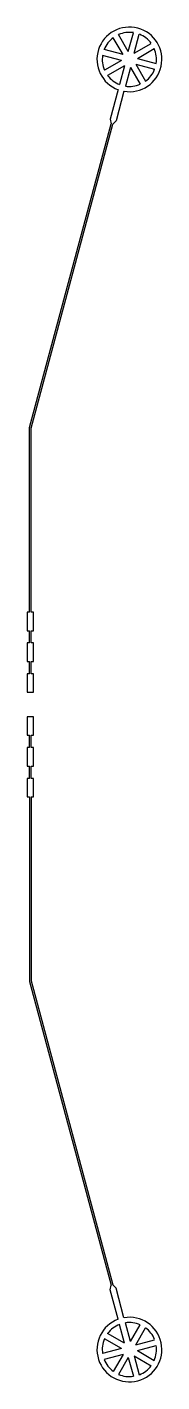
# Model space of a CAD drawing. Header units: millimetres. Extents: x 86952 to 295100, y -20629 to 191261.
# Drawn here: x 112190 to 114402, y 140472 to 162823 of the extents above; entities that cross this region are included whole.
import ezdxf

# ---------------------------------------------------------------- set-up
doc = ezdxf.new("R2010")
doc.units = ezdxf.units.MM
doc.layers.add('Clear', color=140, linetype='Continuous', true_color=0x00bfff)
doc.layers.add('Opaque', color=30, linetype='Continuous', true_color=0xff7f00)

msp = doc.modelspace()

# ---------------------------------------------------------------- linework, layer by layer
at = {"layer": 'Clear'}
for p, q in [((113683, 161791), (113552, 161302)), ((113781, 161765), (113650, 161275)), ((112229, 156215), (113572, 161228)), ((112253, 156208), (113596, 161222)), ((113552, 161302), (113572, 161228)), ((113650, 161275), (113596, 161222)), ((112229, 153170), (112229, 156215)), ((112254, 153170), (112254, 156215)), ((112229, 153170), (112190, 153170)), ((112190, 153170), (112190, 152865)), ((112292, 153170), (112254, 153170)), ((112292, 152865), (112292, 153170)), ((112190, 152865), (112229, 152865)), ((112229, 152662), (112190, 152662)), ((112190, 152662), (112190, 152358)), ((112229, 152662), (112229, 152865)), ((112254, 152865), (112292, 152865)), ((112254, 152662), (112254, 152865)), ((112292, 152662), (112254, 152662)), ((112292, 152358), (112292, 152662)), ((112190, 152358), (112229, 152358)), ((112229, 152155), (112229, 152358)), ((112254, 152358), (112292, 152358)), ((112254, 152155), (112254, 152358)), ((112229, 152155), (112190, 152155)), ((112190, 152155), (112190, 151850)), ((112292, 152155), (112254, 152155)), ((112292, 151850), (112292, 152155)), ((112190, 151850), (112292, 151850)), ((112292, 151444), (112190, 151444)), ((112190, 151444), (112190, 151140)), ((112292, 151140), (112292, 151444)), ((112190, 151140), (112229, 151140)), ((112229, 150937), (112229, 151140)), ((112254, 151140), (112292, 151140)), ((112254, 150937), (112254, 151140)), ((112190, 150937), (112190, 150632)), ((112229, 150937), (112190, 150937)), ((112292, 150937), (112254, 150937)), ((112292, 150632), (112292, 150937)), ((112190, 150632), (112229, 150632)), ((112190, 150429), (112190, 150125)), ((112229, 150429), (112190, 150429)), ((112229, 150429), (112229, 150632)), ((112254, 150632), (112292, 150632)), ((112254, 150429), (112254, 150632)), ((112292, 150429), (112254, 150429)), ((112292, 150125), (112292, 150429)), ((112190, 150125), (112229, 150125)), ((112229, 150125), (112229, 147080)), ((112254, 150125), (112292, 150125)), ((112254, 150125), (112254, 147080)), ((112229, 147080), (113572, 142066)), ((112253, 147086), (113596, 142073)), ((113552, 141993), (113572, 142066)), ((113683, 141504), (113552, 141993)), ((113650, 142019), (113596, 142073)), ((113781, 141530), (113650, 142019))]:
    msp.add_line(p, q, dxfattribs=at)
for centre, start, end in [((113870, 162290), 260.465, 249.535), ((113870, 141005), 110.465, 99.535)]:
    msp.add_arc(centre, 533, start, end, dxfattribs=at)
at = {"layer": 'Opaque'}
for p, q in [((113852, 162421), (113935, 162731)), ((113765, 162371), (113604, 162648)), ((113852, 162421), (113692, 162699)), ((113950, 162395), (114033, 162705)), ((113950, 162395), (114228, 162555)), ((113738, 162273), (113429, 162356)), ((113765, 162371), (113455, 162454)), ((113738, 162273), (113461, 162112)), ((114001, 162307), (114278, 162468)), ((114001, 162307), (114311, 162224)), ((113789, 162185), (113511, 162025)), ((113789, 162185), (113706, 161875)), ((113887, 162159), (113804, 161849)), ((113887, 162159), (114047, 161881)), ((113975, 162210), (114284, 162127)), ((113975, 162210), (114135, 161932)), ((113789, 141110), (113511, 141270)), ((113789, 141110), (113706, 141419)), ((113887, 141136), (113804, 141445)), ((113887, 141136), (114047, 141413)), ((113975, 141085), (114135, 141363)), ((113738, 141022), (113461, 141182)), ((113975, 141085), (114284, 141168)), ((114001, 140987), (114311, 141070)), ((113738, 141022), (113429, 140939)), ((113765, 140924), (113455, 140841)), ((113765, 140924), (113604, 140646)), ((113852, 140873), (113692, 140596)), ((113852, 140873), (113935, 140564)), ((113950, 140900), (114033, 140590)), ((113950, 140900), (114228, 140739)), ((114001, 140987), (114278, 140827))]:
    msp.add_line(p, q, dxfattribs=at)
for centre, start, end in [((113870, 162290), 81.5242, 113.4758), ((113870, 162290), 126.5242, 158.4758), ((113870, 162290), 36.5242, 68.4758), ((113870, 162290), 171.5242, 203.4758), ((113870, 162290), 351.5242, 23.4758), ((113870, 162290), 306.5242, 338.4758), ((113870, 162290), 216.5242, 248.4758), ((113870, 162290), 261.5242, 293.4758), ((113870, 141005), 111.5242, 143.4758), ((113870, 141005), 66.5242, 98.4758), ((113870, 141005), 21.5242, 53.4758), ((113870, 141005), 156.5242, 188.4758), ((113870, 141005), 336.5242, 8.4758), ((113870, 141005), 201.5242, 233.4758), ((113870, 141005), 246.5242, 278.4758), ((113870, 141005), 291.5242, 323.4758)]:
    msp.add_arc(centre, 446, start, end, dxfattribs=at)

doc.saveas('drawing.dxf')
